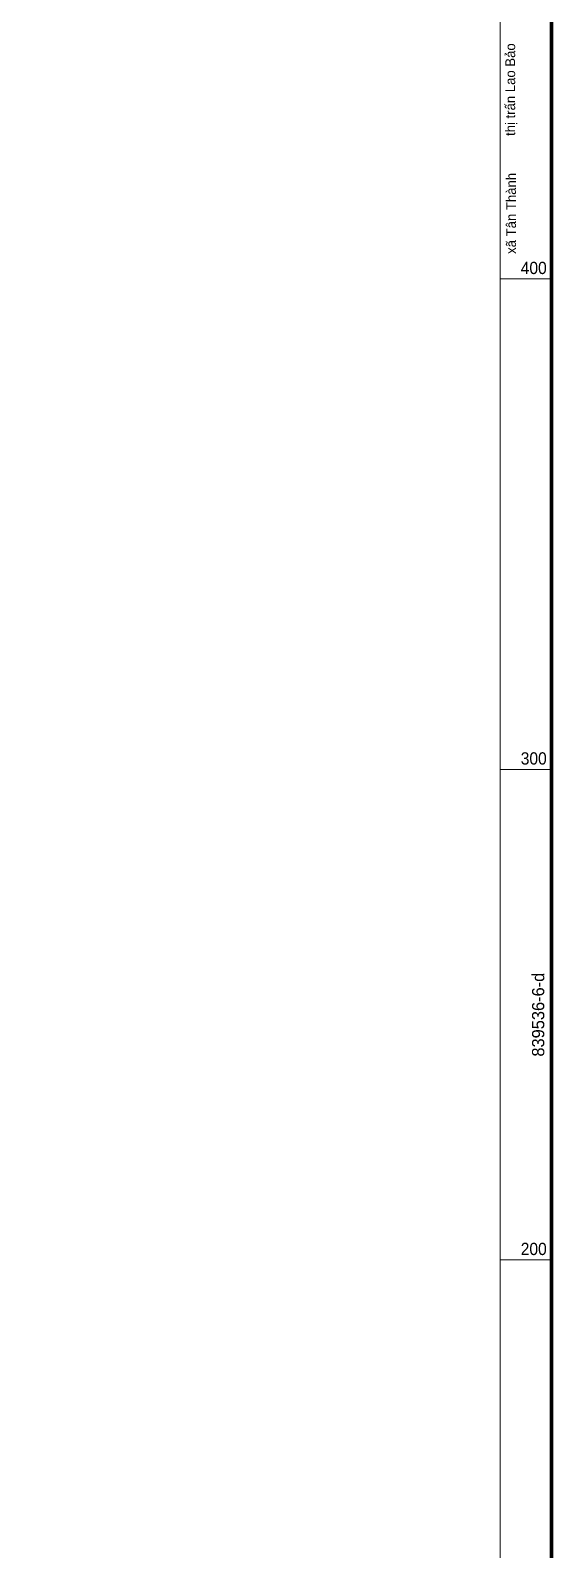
# Model space of a CAD drawing. Header units: metres. Extents: x 537880 to 538618, y 1836864 to 1837647.
# Drawn here: x 538504.2 to 538610.5, y 1837140.9 to 1837450.7 of the extents above; entities that cross this region are included whole.
import ezdxf
from ezdxf.enums import TextEntityAlignment as Align

# ---------------------------------------------------------------- set-up
doc = ezdxf.new("R2010")
doc.units = ezdxf.units.M
doc.header["$LTSCALE"] = 0.24
doc.layers.add('58', color=7, linetype='Continuous')
doc.layers.add('63', color=7, linetype='Continuous', lineweight=13)

msp = doc.modelspace()

# ---------------------------------------------------------------- linework, layer by layer
at = {"layer": '63'}
for p, q in [((538600, 1837400), (538610.5, 1837400)), ((538600, 1837300), (538610.5, 1837300)), ((538600, 1837200), (538610.5, 1837200))]:
    msp.add_line(p, q, dxfattribs=at)
at = {"layer": '63', "lineweight": 158}
msp.add_lwpolyline([(537889.5, 1837610.5), (538610.5, 1837610.5), (538610.5, 1836889.5), (537889.5, 1836889.5)], close=True, dxfattribs=at)
at = {"layer": '63'}
msp.add_lwpolyline([(537900, 1837600), (538600, 1837600), (538600, 1836900), (537900, 1836900)], close=True, dxfattribs=at)

# ---------------------------------------------------------------- texts
at = {"layer": '58'}
for s, p in [('thị trấn Lao Bảo', (538603.06, 1837438.595)), ('xã Tân Thành', (538603.23, 1837413.365))]:
    msp.add_text(s, height=2, rotation=90, dxfattribs=at).set_placement(p, align=Align.CENTER)
at = {"layer": '63', "width": 0.95}
for s, p in [('400', (538609.5, 1837401)), ('300', (538609.5, 1837301)), ('200', (538609.5, 1837201))]:
    msp.add_text(s, height=2.5, dxfattribs=at).set_placement(p, align=Align.RIGHT)
at = {"layer": '63'}
msp.add_text('839536-6-d', height=2.5, rotation=90, dxfattribs=at).set_placement((538609, 1837250.005), align=Align.CENTER)

doc.saveas('drawing.dxf')
